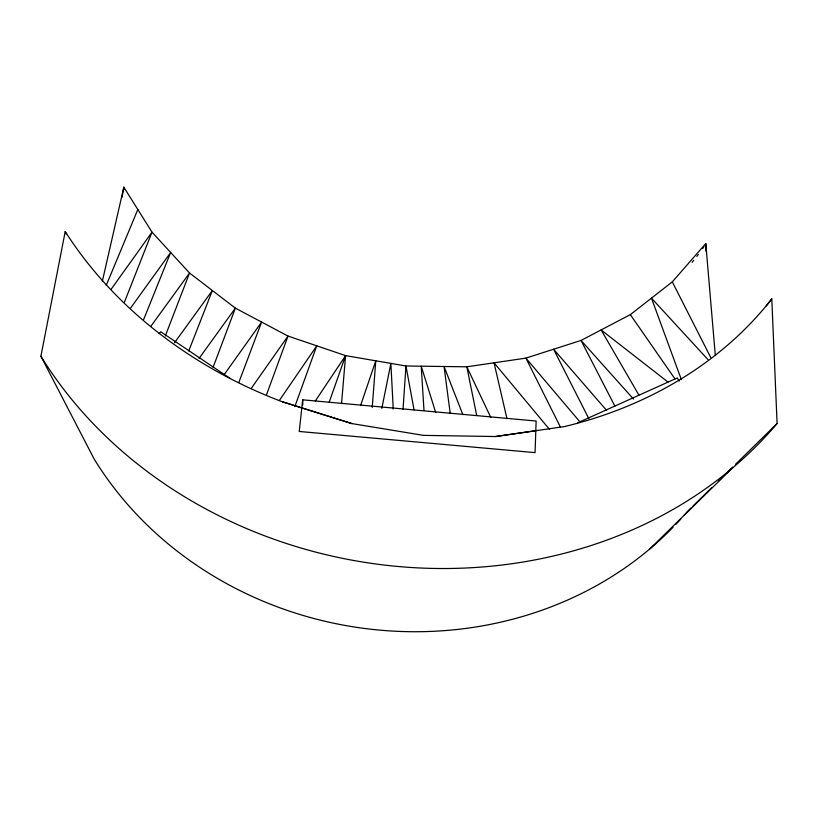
<?xml version="1.0" encoding="UTF-8"?>
<svg xmlns="http://www.w3.org/2000/svg" width="818" height="818" viewBox="0 0 818 818"><rect width="100%" height="100%" fill="white"/><g stroke="black" fill="none" stroke-linecap="round" stroke-linejoin="round"><path stroke-width="1.23" d="M535.8 430.718L536.127 421.025L302.68 399.828L299.245 431.464L535.064 452.63L535.8 430.718L495.483 436.536L423.468 435.37L351.873 423.581L282.282 401.761A426.025 353.437 9.5 0 1 65.215 231.555L40.9 356.249L94.193 459.102A356.086 320.789 9.4 0 0 673.081 527.262M403.039 409.358L405.963 365.994L345.595 355.625L288.018 336.065L235.369 308.141L189.541 273.018L152.005 232.159L123.835 187.179L102.311 281.361M372.231 407.538L375.779 360.81L360.707 405.176M341.535 403.632L345.595 355.625L315.257 401.076M122.046 197.23L123.835 187.179L124.418 189.347M381.842 408.376L390.871 363.407L393.254 409.041M329.102 402.497L345.595 355.625M294.838 406.556L316.76 345.83L279.49 400.278M266.525 394.716L288.018 336.065L251.596 387.906M213.079 367.323L235.369 308.141L199.111 358.356M238.795 382.538L261.617 322.057L224.173 374.634M165.297 335.993L189.541 273.018L150.86 326.3M188.753 350.932L212.363 290.502L174.52 342.752M124.51 301.975L152.005 232.159L111.125 289.286M143.692 319.439L170.665 252.476L130.522 308.151M106.217 285.41L137.823 209.52M702.744 248.437L703.95 246.484M766.251 305.901L771.783 298.907L777.1 423.519L735.423 464.399M159.132 333.662L160.737 331.76L230.257 378.489M414.051 409.879L405.963 365.994L466.822 366.812L525.902 358.12L581.036 340.431L630.341 314.633L672.294 281.873L705.77 243.559L715.269 354.889M691.036 507.947L687.406 511.506A356.086 320.789 9.4 0 1 684.155 515.279M692.846 506.178L711.875 487.508M718.214 481.291L721.834 477.732M726.364 473.295L732.703 467.068M649.799 548.929L731.885 468.52M577.856 422.753L677.284 377.926L679.185 381.137M495.483 436.536L564.267 426.607A399.787 334.613 9.6 0 0 771.783 298.907M282.282 401.761L351.873 423.581M667.999 382.067L601.097 329.94L638.858 394.992M707.907 359.511L651.465 298.141L681.374 379.654M633.5 399.072L581.036 340.431L614.88 406.137M606.67 410.472L553.592 349.235L588.878 418.704M579.993 421.935L525.902 358.12L560.494 427.231M549.563 429.481L494.041 362.803L506.966 418.673M630.341 314.633L675.003 378.959M672.294 281.873L710.73 357.517M490.82 417.528L466.822 366.812L476.669 415.329M462.865 414.665L444.051 366.505L450.207 413.325M65.215 231.555L66.125 233.928M435.718 412.538L421.219 366.198L424 410.452M705.77 243.559L705.924 251.095M302.68 399.828L302.783 404.869M680.832 519.011A356.086 320.789 9.4 0 1 675.709 524.532M777.1 423.519A436.556 376.495 9.6 0 1 40.9 356.249M698.337 254.429A325.237 272.66 9 0 1 696.824 256.412M693.715 260.349A325.237 272.66 9 0 1 692.13 262.292"/></g></svg>
